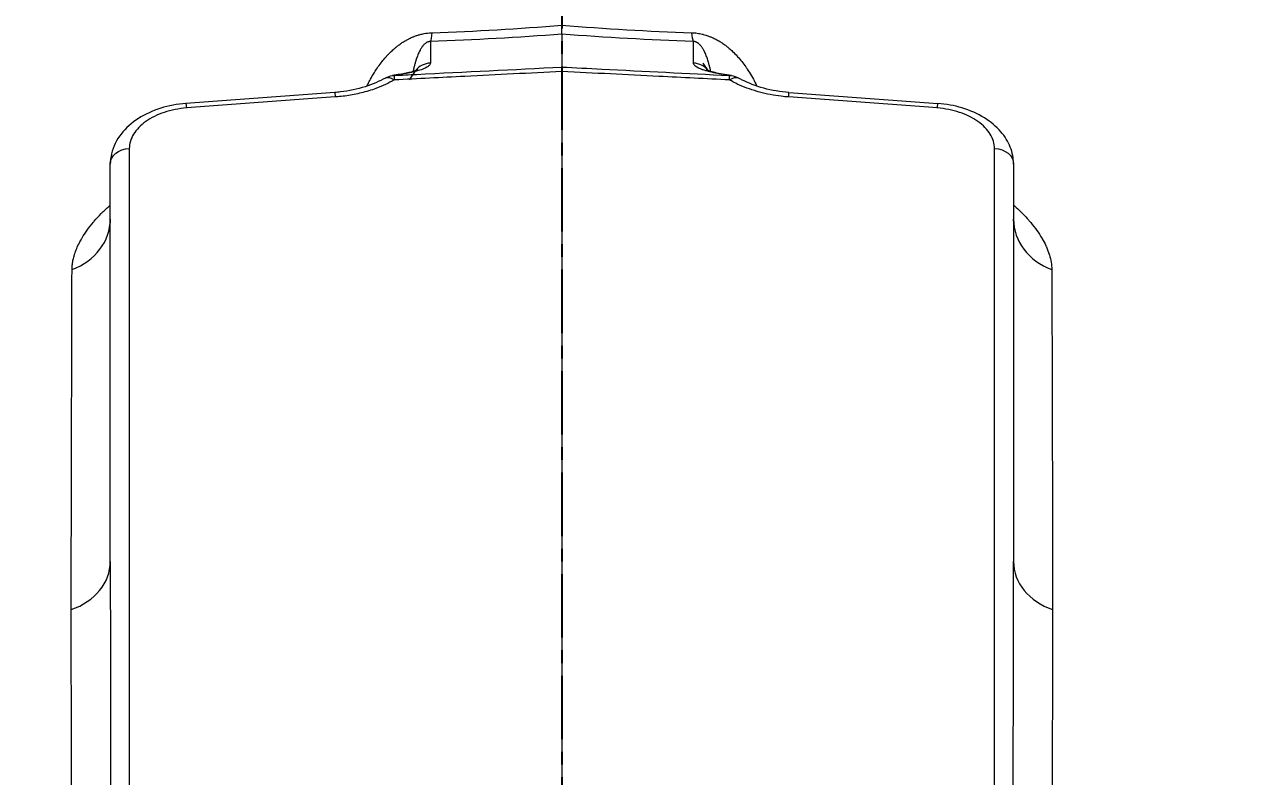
# Model space of a CAD drawing. Header units: millimetres. Extents: x -2122 to 22797, y 3569 to 89276.
# Drawn here: x -660.8 to -540.5, y 88173.1 to 88247.2 of the extents above; entities that cross this region are included whole.
import ezdxf

# ---------------------------------------------------------------- set-up
doc = ezdxf.new("R2010")
doc.units = ezdxf.units.MM
doc.header["$LTSCALE"] = 20
doc.linetypes.add('CENTER', pattern=[2, 1.25, -0.25, 0.25, -0.25])
doc.layers.add('IA-DIBUJO', color=3, linetype='Continuous', lineweight=30)
doc.layers.add('IA-DIM', color=7, linetype='Continuous')
doc.layers.add('IA-EJES', color=4, linetype='CENTER')
doc.styles.add('ING-AMB', font='romans.shx', dxfattribs={"width": 0.75, "oblique": 15})
doc.dimstyles.new('ING-AMB 20', dxfattribs={"dimscale": 20, "dimtxt": 3, "dimasz": 2.5, "dimexe": 1, "dimexo": 1, "dimgap": 1, "dimtad": 1, "dimdec": 0, "dimzin": 0, "dimdsep": 46, "dimtxsty": 'ING-AMB', "dimcen": 0.1, "dimclrd": 7, "dimclre": 7, "dimclrt": 2, "dimadec": 0, "dimazin": 0, "dimtfac": 1, "dimtdec": 0, "dimtmove": 0, "dimatfit": 0, "dimfxl": 1.25, "dimtolj": 1, "dimtzin": 0, "dimarcsym": 1})

# ---------------------------------------------------------------- blocks, each defined once
blk = doc.blocks.new('*D17')
at = {"layer": 'Defpoints', "color": 0, "transparency": 16777216}
for p in [(-947.86, 88936.89), (-607.86, 88704.58), (-947.86, 88101.68)]:
    blk.add_point(p, dxfattribs=at)
at = {"layer": 'IA-DIM', "color": 7, "lineweight": -2, "transparency": 16777216}
for p, q in [((-947.86, 88121.68), (-947.86, 88956.89)), ((-607.86, 88724.58), (-607.86, 88956.89)), ((-657.86, 88936.89), (-897.86, 88936.89))]:
    blk.add_line(p, q, dxfattribs=at)
at = {"layer": 'IA-DIM', "color": 7, "transparency": 16777216}
for points in [[(-897.86, 88945.23), (-897.86, 88928.56), (-947.86, 88936.89)], [(-657.86, 88945.23), (-657.86, 88928.56), (-607.86, 88936.89)]]:
    blk.add_solid(points, dxfattribs=at)
at = {"layer": 'IA-DIM', "color": 2, "transparency": 16777216, "insert": (-777.86, 88986.89), "char_height": 60, "attachment_point": 5, "style": 'ING-AMB'}
blk.add_mtext('\\A1;340', dxfattribs=at)
blk = doc.blocks.new('*D20')
at = {"layer": 'Defpoints', "color": 0, "transparency": 16777216}
for p in [(464.14, 88936.89), (-607.86, 88703.06), (464.14, 88014.58)]:
    blk.add_point(p, dxfattribs=at)
at = {"layer": 'IA-DIM', "color": 7, "lineweight": -2, "transparency": 16777216}
for p, q in [((-607.86, 88723.06), (-607.86, 88956.89)), ((464.14, 88034.58), (464.14, 88956.89)), ((-557.86, 88936.89), (414.14, 88936.89))]:
    blk.add_line(p, q, dxfattribs=at)
at = {"layer": 'IA-DIM', "color": 7, "transparency": 16777216}
for points in [[(-557.86, 88945.23), (-557.86, 88928.56), (-607.86, 88936.89)], [(414.14, 88945.23), (414.14, 88928.56), (464.14, 88936.89)]]:
    blk.add_solid(points, dxfattribs=at)
at = {"layer": 'IA-DIM', "color": 2, "transparency": 16777216, "insert": (-71.86, 88986.89), "char_height": 60, "attachment_point": 5, "style": 'ING-AMB'}
blk.add_mtext('\\A1;1072', dxfattribs=at)
blk = doc.blocks.new('*D28')
at = {"layer": 'Defpoints', "color": 0, "transparency": 16777216}
for p in [(2200.2, 89055.28), (-947.86, 88101.68), (2200.2, 88063.32)]:
    blk.add_point(p, dxfattribs=at)
at = {"layer": 'IA-DIM', "color": 7, "lineweight": -2, "transparency": 16777216}
for p, q in [((-947.86, 88121.68), (-947.86, 89075.28)), ((2200.2, 88083.32), (2200.2, 89075.28)), ((-897.86, 89055.28), (2150.2, 89055.28))]:
    blk.add_line(p, q, dxfattribs=at)
at = {"layer": 'IA-DIM', "color": 7, "transparency": 16777216}
for points in [[(-897.86, 89063.61), (-897.86, 89046.95), (-947.86, 89055.28)], [(2150.2, 89063.61), (2150.2, 89046.95), (2200.2, 89055.28)]]:
    blk.add_solid(points, dxfattribs=at)
at = {"layer": 'IA-DIM', "color": 2, "transparency": 16777216, "insert": (626.17, 89105.28), "char_height": 60, "attachment_point": 5, "style": 'ING-AMB'}
blk.add_mtext('\\A1;3148', dxfattribs=at)

msp = doc.modelspace()

# ---------------------------------------------------------------- linework, layer by layer
at = {"layer": 'IA-DIBUJO', "color": 3, "linetype": 'Continuous', "lineweight": 0, "extrusion": (2.06626e-48, 1, -1.83697e-16)}
for p, q in [((-607.86, 88246.25), (-607.86, 88243.01)), ((-620.8, 88245.53), (-620.8, 88243.41)), ((-594.91, 88243.41), (-594.91, 88245.53)), ((-593.39, 88242.57), (-593.96, 88243.38)), ((-622.32, 88242.57), (-622.89, 88241.75)), ((-607.86, 88242.57), (-607.86, 88117.54)), ((-630.2, 88240.5), (-644.86, 88239.42)), ((-630.16, 88240.06), (-644.81, 88238.98)), ((-570.9, 88238.98), (-585.55, 88240.06)), ((-585.51, 88240.5), (-570.86, 88239.42)), ((-650.43, 88234.98), (-650.43, 88121.84)), ((-565.28, 88121.84), (-565.28, 88234.98)), ((-652.3, 88194.3), (-652.3, 88233.46)), ((-563.41, 88233.46), (-563.41, 88194.3))]:
    msp.add_line(p, q, dxfattribs=at)
at = {"layer": 'IA-DIBUJO', "color": 3, "linetype": 'Continuous', "lineweight": 0, "extrusion": (1.12482e-32, -1.83697e-16, -1)}
for centre, start, end in [((624.25, 88240.22), 60.3037, 81.6301), ((591.46, 88240.22), 98.3699, 119.6963)]:
    msp.add_arc(centre, 1.98, start, end, dxfattribs=at)
for centre, major_axis, ratio, start_param, end_param in [((-607.86, 88252.48), (0, 6.35), 0.000001, -2.94249, -2.569409), ((-650.33, 88233.46), (-1.98, 0), 0.771625, 0, 1.518436), ((-565.38, 88233.46), (1.98, 0), 0.771625, -1.518436, 0)]:
    msp.add_ellipse(centre, major_axis=major_axis, ratio=ratio, start_param=start_param, end_param=end_param, dxfattribs=at)
at = {"layer": 'IA-DIBUJO', "color": 3, "linetype": 'Continuous', "lineweight": 0, "extrusion": (1.92593e-32, -1.83697e-16, -1)}
msp.add_ellipse((-621.13, 88251.72), major_axis=(0.22, -6.32), ratio=0.089628, start_param=-0.564494, end_param=-0.197162, dxfattribs=at)
at = {"layer": 'IA-DIBUJO', "color": 3, "linetype": 'Continuous', "lineweight": 0, "extrusion": (5.3926e-33, -1.83697e-16, -1)}
msp.add_ellipse((-594.58, 88251.72), major_axis=(-0.22, -6.32), ratio=0.089628, start_param=0.197162, end_param=0.564494, dxfattribs=at)
at = {"layer": 'IA-DIBUJO', "color": 3, "linetype": 'Continuous', "lineweight": 0}
for centre, major_axis, ratio, start_param, end_param in [((-620.7, 88241.45), (-1.98, 0), 0.990415, -1.518436, -0.65976), ((-595.02, 88241.45), (-1.98, 0), 0.990415, -2.481833, -1.623156), ((-624.25, 88240.22), (-0.1, 1.97), 0.020991, 0.09815, 0.688457), ((-607.86, 88241.05), (0, 1.97), 0.000001, -0.689428, -0.097053), ((-591.46, 88240.22), (0.1, 1.97), 0.020991, -0.688457, -0.09815), ((-658.62, 88228.02), (6.32, 0), 0.856949, -1.155021, 0), ((-557.09, 88228.02), (-6.32, 0), 0.856949, 0, 1.155021), ((-658.62, 88194.3), (6.32, 0), 0.812385, -1.169464, 0), ((-557.09, 88194.3), (-6.32, 0), 0.812385, 0, 1.169464)]:
    msp.add_ellipse(centre, major_axis=major_axis, ratio=ratio, start_param=start_param, end_param=end_param, dxfattribs=at)
at = {"layer": 'IA-DIBUJO', "color": 3, "linetype": 'Continuous', "lineweight": 0, "extrusion": (-1.54074e-32, -1.83697e-16, -1)}
for centre, major_axis, start_param, end_param in [((-624.25, 88240.22), (-0.29, 1.95), 0, 0.135416), ((-591.46, 88240.22), (0.29, 1.95), -0.135416, 0)]:
    msp.add_ellipse(centre, major_axis=major_axis, ratio=0.688015, start_param=start_param, end_param=end_param, dxfattribs=at)
at = {"layer": 'IA-DIBUJO', "color": 3, "linetype": 'Continuous', "lineweight": 0, "extrusion": (8.62817e-32, -1.83697e-16, -1)}
msp.add_ellipse((-624.25, 88240.22), major_axis=(-0.98, 1.72), ratio=0.46788, start_param=0, end_param=0.801972, dxfattribs=at)
at = {"layer": 'IA-DIBUJO', "color": 3, "linetype": 'Continuous', "lineweight": 0, "extrusion": (-4.93038e-32, -1.83697e-16, -1)}
msp.add_ellipse((-591.46, 88240.22), major_axis=(0.98, 1.72), ratio=0.46788, start_param=-0.801972, end_param=0, dxfattribs=at)
at = {"layer": 'IA-DIBUJO', "color": 3, "linetype": 'Continuous', "lineweight": 0, "extrusion": (1.07852e-32, -1.83697e-16, -1)}
for centre, major_axis, start_param, end_param in [((-630.06, 88238.53), (-0.15, 1.97), 0, 0.688296), ((-585.66, 88238.53), (0.15, 1.97), -0.688296, 0)]:
    msp.add_ellipse(centre, major_axis=major_axis, ratio=0.007084, start_param=start_param, end_param=end_param, dxfattribs=at)
at = {"layer": 'IA-DIBUJO', "color": 3, "linetype": 'Continuous', "lineweight": 0, "extrusion": (-2.92741e-32, -1.83697e-16, -1)}
msp.add_ellipse((-644.71, 88237.45), major_axis=(-0.15, 1.97), ratio=0.007084, start_param=0, end_param=0.688296, dxfattribs=at)
at = {"layer": 'IA-DIBUJO', "color": 3, "linetype": 'Continuous', "lineweight": 0, "extrusion": (-1.54074e-33, -1.83697e-16, -1)}
msp.add_ellipse((-571, 88237.45), major_axis=(0.15, 1.97), ratio=0.007084, start_param=-0.688296, end_param=0, dxfattribs=at)
at = {"layer": 'IA-DIBUJO', "color": 3, "linetype": 'Continuous', "lineweight": 0}
for points, knots in [([(-590.3, 88278.75), (-589.29, 88278.66), (-588.99, 88278.79), (-587.44, 88278.71), (-586.59, 88278.55), (-584.04, 88277.96), (-582.5, 88277.54), (-577.39, 88276.36), (-575.75, 88275.96), (-571.42, 88274.79), (-568.93, 88274.04), (-564.26, 88272.46), (-562.07, 88271.64), (-558, 88270), (-556.1, 88269.18), (-552.55, 88267.53), (-550.9, 88266.71), (-546.37, 88264.34), (-543.55, 88262.72), (-538.72, 88259.64), (-536.69, 88258.24), (-533.19, 88255.67), (-531.71, 88254.53), (-528.06, 88251.53), (-525.99, 88249.67), (-521.98, 88245.8), (-520.09, 88243.85), (-518.23, 88241.71)], [0.001532, 0.001532, 0.001532, 0.001532, 0.158728, 0.158728, 0.296923, 0.296923, 0.524013, 0.524013, 0.613486, 0.613486, 0.738049, 0.738049, 0.850415, 0.850415, 0.951398, 0.951398, 1.041754, 1.041754, 1.20411, 1.20411, 1.328467, 1.328467, 1.422861, 1.422861, 1.568792, 1.568792, 1.71541, 1.71541, 1.71541, 1.71541]), ([(-627.05, 88241.13), (-627.03, 88241.17), (-627.01, 88241.21), (-626.99, 88241.26), (-626.98, 88241.26), (-626.91, 88241.4), (-626.85, 88241.54), (-626.75, 88241.72), (-626.73, 88241.76), (-626.58, 88242.03), (-626.45, 88242.26), (-626.22, 88242.63), (-626.12, 88242.78), (-625.9, 88243.09), (-625.78, 88243.26), (-625.53, 88243.58), (-625.41, 88243.73), (-625.24, 88243.93), (-625.2, 88243.98), (-625.14, 88244.04), (-625.12, 88244.06), (-624.96, 88244.24), (-624.81, 88244.39), (-624.55, 88244.65), (-624.44, 88244.74), (-624.26, 88244.9), (-624.19, 88244.96), (-624.1, 88245.04), (-624.08, 88245.05), (-624.02, 88245.09), (-623.98, 88245.13), (-623.84, 88245.23), (-623.74, 88245.3), (-623.55, 88245.43), (-623.46, 88245.49), (-623.25, 88245.61), (-623.14, 88245.67), (-622.95, 88245.78), (-622.87, 88245.82), (-622.71, 88245.89), (-622.65, 88245.92), (-622.54, 88245.97), (-622.5, 88245.98), (-622.37, 88246.03), (-622.28, 88246.07), (-622.16, 88246.11), (-622.14, 88246.11), (-622.02, 88246.16), (-621.91, 88246.19), (-621.74, 88246.23), (-621.7, 88246.24), (-621.56, 88246.27), (-621.48, 88246.29), (-621.18, 88246.35), (-620.96, 88246.37), (-620.7, 88246.39), (-620.67, 88246.39), (-620.64, 88246.39)], [0.000254218, 0.000254218, 0.000254218, 0.000254218, 0.000369585, 0.000369585, 0.000386689, 0.000386689, 0.000773437, 0.000773437, 0.00090161, 0.00090161, 0.001546934, 0.001546934, 0.001970157, 0.001970157, 0.002456647, 0.002456647, 0.002901139, 0.002901139, 0.003040638, 0.003040638, 0.003093928, 0.003093928, 0.003571346, 0.003571346, 0.003867426, 0.003867426, 0.0040608, 0.0040608, 0.004099832, 0.004099832, 0.004205831, 0.004205831, 0.004441242, 0.004441242, 0.004640923, 0.004640923, 0.00487007, 0.00487007, 0.005027671, 0.005027671, 0.005153707, 0.005153707, 0.005221045, 0.005221045, 0.005382595, 0.005382595, 0.00541442, 0.00541442, 0.005596638, 0.005596638, 0.005673012, 0.005673012, 0.005801168, 0.005801168, 0.006138772, 0.006138772, 0.006187917, 0.006187917, 0.006187917, 0.006187917]), ([(-595.07, 88246.39), (-594.99, 88246.39), (-594.9, 88246.38), (-594.77, 88246.37), (-594.73, 88246.37), (-594.6, 88246.35), (-594.51, 88246.34), (-594.38, 88246.32), (-594.35, 88246.31), (-594.23, 88246.29), (-594.15, 88246.27), (-594.02, 88246.25), (-593.98, 88246.24), (-593.86, 88246.2), (-593.78, 88246.18), (-593.66, 88246.14), (-593.63, 88246.13), (-593.48, 88246.08), (-593.36, 88246.04), (-593.22, 88245.98), (-593.18, 88245.97), (-593.02, 88245.9), (-592.91, 88245.85), (-592.68, 88245.73), (-592.56, 88245.67), (-592.42, 88245.59), (-592.39, 88245.57), (-592.35, 88245.55), (-592.34, 88245.54), (-592.22, 88245.47), (-592.12, 88245.4), (-591.9, 88245.25), (-591.79, 88245.17), (-591.67, 88245.08), (-591.66, 88245.07), (-591.56, 88244.99), (-591.47, 88244.92), (-591.28, 88244.75), (-591.17, 88244.65), (-590.91, 88244.4), (-590.75, 88244.24), (-590.59, 88244.06), (-590.58, 88244.04), (-590.42, 88243.87), (-590.29, 88243.71), (-590.02, 88243.38), (-589.89, 88243.2), (-589.74, 88242.99), (-589.72, 88242.96), (-589.59, 88242.78), (-589.5, 88242.63), (-589.26, 88242.26), (-589.13, 88242.03), (-588.99, 88241.76), (-588.96, 88241.72), (-588.87, 88241.54), (-588.8, 88241.4), (-588.73, 88241.26), (-588.73, 88241.26), (-588.7, 88241.21), (-588.68, 88241.17), (-588.67, 88241.13)], [0, 0, 0, 0, 0.000133628, 0.000133628, 0.000195998, 0.000195998, 0.000335198, 0.000335198, 0.000391995, 0.000391995, 0.000522227, 0.000522227, 0.000587993, 0.000587993, 0.000722295, 0.000722295, 0.000783991, 0.000783991, 0.000978617, 0.000978617, 0.001048041, 0.001048041, 0.001264921, 0.001264921, 0.001500356, 0.001500356, 0.001567982, 0.001567982, 0.0015808, 0.0015808, 0.001822737, 0.001822737, 0.002088748, 0.002088748, 0.002117547, 0.002117547, 0.002351973, 0.002351973, 0.002653437, 0.002653437, 0.003135964, 0.003135964, 0.003191716, 0.003191716, 0.003661389, 0.003661389, 0.004172513, 0.004172513, 0.004276383, 0.004276383, 0.004703946, 0.004703946, 0.005358522, 0.005358522, 0.005487937, 0.005487937, 0.005879932, 0.005879932, 0.005897334, 0.005897334, 0.006014373, 0.006014373, 0.006014373, 0.006014373]), ([(-620.8, 88245.53), (-620.82, 88245.53), (-620.84, 88245.52), (-620.89, 88245.52), (-620.91, 88245.52), (-620.95, 88245.51), (-620.97, 88245.51), (-620.99, 88245.5), (-620.99, 88245.5), (-621.02, 88245.49), (-621.04, 88245.48), (-621.08, 88245.47), (-621.1, 88245.46), (-621.12, 88245.45), (-621.13, 88245.45), (-621.16, 88245.43), (-621.18, 88245.42), (-621.22, 88245.39), (-621.24, 88245.38), (-621.28, 88245.35), (-621.3, 88245.34), (-621.34, 88245.3), (-621.37, 88245.28), (-621.42, 88245.23), (-621.44, 88245.2), (-621.49, 88245.15), (-621.51, 88245.13), (-621.54, 88245.09), (-621.54, 88245.09), (-621.58, 88245.04), (-621.61, 88245), (-621.67, 88244.92), (-621.69, 88244.87), (-621.75, 88244.79), (-621.77, 88244.75), (-621.81, 88244.67), (-621.83, 88244.64), (-621.88, 88244.54), (-621.92, 88244.47), (-621.98, 88244.34), (-622.01, 88244.27), (-622.06, 88244.13), (-622.09, 88244.06), (-622.14, 88243.92), (-622.17, 88243.85), (-622.2, 88243.75), (-622.21, 88243.72), (-622.25, 88243.59), (-622.28, 88243.48), (-622.34, 88243.27), (-622.37, 88243.16), (-622.42, 88242.95), (-622.45, 88242.84), (-622.48, 88242.68), (-622.49, 88242.63), (-622.5, 88242.58)], [0, 0, 0, 0, 0.000033329, 0.000033329, 0.000066866, 0.000066866, 0.000102508, 0.000102508, 0.000105918, 0.000105918, 0.000149782, 0.000149782, 0.00019734, 0.00019734, 0.000211835, 0.000211835, 0.000280445, 0.000280445, 0.000355178, 0.000355178, 0.000423671, 0.000423671, 0.000545335, 0.000545335, 0.000672659, 0.000672659, 0.000808005, 0.000808005, 0.000847342, 0.000847342, 0.001061945, 0.001061945, 0.001284783, 0.001284783, 0.001520164, 0.001520164, 0.001694684, 0.001694684, 0.002053692, 0.002053692, 0.00243321, 0.00243321, 0.002824455, 0.002824455, 0.003231228, 0.003231228, 0.003389368, 0.003389368, 0.004000932, 0.004000932, 0.004631701, 0.004631701, 0.005288518, 0.005288518, 0.005604798, 0.005604798, 0.005604798, 0.005604798]), ([(-593.21, 88242.58), (-593.22, 88242.61), (-593.22, 88242.64), (-593.25, 88242.77), (-593.27, 88242.88), (-593.32, 88243.09), (-593.35, 88243.2), (-593.41, 88243.41), (-593.44, 88243.52), (-593.48, 88243.65), (-593.48, 88243.67), (-593.52, 88243.77), (-593.54, 88243.84), (-593.59, 88243.99), (-593.62, 88244.06), (-593.67, 88244.2), (-593.7, 88244.26), (-593.76, 88244.4), (-593.79, 88244.46), (-593.84, 88244.56), (-593.85, 88244.58), (-593.89, 88244.65), (-593.91, 88244.69), (-593.96, 88244.78), (-593.98, 88244.82), (-594.04, 88244.9), (-594.06, 88244.94), (-594.12, 88245.02), (-594.14, 88245.05), (-594.19, 88245.11), (-594.21, 88245.13), (-594.25, 88245.18), (-594.28, 88245.21), (-594.32, 88245.26), (-594.35, 88245.28), (-594.38, 88245.31), (-594.39, 88245.32), (-594.42, 88245.34), (-594.44, 88245.35), (-594.48, 88245.38), (-594.49, 88245.39), (-594.54, 88245.42), (-594.56, 88245.43), (-594.6, 88245.45), (-594.62, 88245.46), (-594.66, 88245.48), (-594.68, 88245.49), (-594.7, 88245.49), (-594.71, 88245.5), (-594.74, 88245.5), (-594.76, 88245.51), (-594.8, 88245.52), (-594.82, 88245.52), (-594.86, 88245.52), (-594.88, 88245.53), (-594.91, 88245.53), (-594.91, 88245.53), (-594.91, 88245.53)], [0.00115452, 0.00115452, 0.00115452, 0.00115452, 0.001335954, 0.001335954, 0.001973751, 0.001973751, 0.002595986, 0.002595986, 0.00319489, 0.00319489, 0.00333464, 0.00333464, 0.00375147, 0.00375147, 0.004136341, 0.004136341, 0.004509524, 0.004509524, 0.004865516, 0.004865516, 0.00500196, 0.00500196, 0.005232701, 0.005232701, 0.005455604, 0.005455604, 0.005665262, 0.005665262, 0.00583562, 0.00583562, 0.005969262, 0.005969262, 0.006097241, 0.006097241, 0.006217096, 0.006217096, 0.00625245, 0.00625245, 0.006328329, 0.006328329, 0.006397824, 0.006397824, 0.006460865, 0.006460865, 0.006509033, 0.006509033, 0.006553427, 0.006553427, 0.006565072, 0.006565072, 0.006599376, 0.006599376, 0.006632226, 0.006632226, 0.006664905, 0.006664905, 0.00666928, 0.00666928, 0.00666928, 0.00666928]), ([(-620.8, 88243.41), (-620.8, 88243.36), (-620.81, 88243.32), (-620.83, 88243.28), (-620.85, 88243.24), (-620.88, 88243.2), (-620.92, 88243.16), (-620.95, 88243.13), (-620.99, 88243.1), (-621.02, 88243.07), (-621.17, 88242.96), (-621.39, 88242.86), (-621.69, 88242.75), (-621.88, 88242.69), (-622.11, 88242.62), (-622.36, 88242.56), (-622.5, 88242.52), (-622.65, 88242.49), (-622.81, 88242.45), (-623.25, 88242.36), (-623.76, 88242.27), (-624.35, 88242.18)], [0, 0, 0, 0, 0.000461262, 0.000461262, 0.000461262, 0.000924212, 0.000924212, 0.000924212, 0.001238675, 0.001238675, 0.001238675, 0.002478225, 0.002478225, 0.002478225, 0.003280936, 0.003280936, 0.003280936, 0.003719184, 0.003719184, 0.003719184, 0.004962359, 0.004962359, 0.004962359, 0.004962359]), ([(-591.36, 88242.18), (-591.95, 88242.27), (-592.46, 88242.36), (-592.9, 88242.45), (-593.19, 88242.51), (-593.45, 88242.58), (-593.68, 88242.64), (-593.8, 88242.68), (-593.91, 88242.71), (-594.02, 88242.75), (-594.32, 88242.85), (-594.54, 88242.96), (-594.69, 88243.07), (-594.74, 88243.11), (-594.79, 88243.15), (-594.82, 88243.2), (-594.86, 88243.24), (-594.88, 88243.28), (-594.9, 88243.32), (-594.91, 88243.35), (-594.91, 88243.38), (-594.91, 88243.41)], [0, 0, 0, 0, 0.001227759, 0.001227759, 0.001227759, 0.002021802, 0.002021802, 0.002021802, 0.002455517, 0.002455517, 0.002455517, 0.003683276, 0.003683276, 0.003683276, 0.004142757, 0.004142757, 0.004142757, 0.00460009, 0.00460009, 0.00460009, 0.004911035, 0.004911035, 0.004911035, 0.004911035]), ([(-622.04, 88242.74), (-622.04, 88242.74), (-622.05, 88242.74), (-622.09, 88242.72), (-622.18, 88242.67), (-622.53, 88242.56), (-622.83, 88242.48), (-623.57, 88242.33), (-624.03, 88242.25), (-624.54, 88242.17)], [2.913216, 2.913216, 2.913216, 2.913216, 3.282977, 3.282977, 4.820435, 4.820435, 7.007311, 7.007311, 9.215267, 9.215267, 9.215267, 9.215267]), ([(-624.35, 88242.18), (-623.62, 88242.22), (-622.89, 88242.25), (-622.16, 88242.29), (-617.39, 88242.53), (-612.62, 88242.77), (-607.86, 88243.01)], [0.000887799, 0.000887799, 0.000887799, 0.000887799, 0.002, 0.002, 0.002, 0.00925243, 0.00925243, 0.00925243, 0.00925243]), ([(-607.86, 88242.57), (-611.04, 88242.41), (-616.54, 88242.13), (-622.04, 88241.86), (-624.35, 88241.74)], [0, 0, 0, 0, 0.004838551, 0.00836465, 0.00836465, 0.00836465, 0.00836465]), ([(-607.86, 88243.01), (-606.54, 88242.95), (-605.23, 88242.88), (-603.91, 88242.81), (-599.73, 88242.6), (-595.54, 88242.39), (-591.36, 88242.18)], [0, 0, 0, 0, 0.002, 0.002, 0.002, 0.008364631, 0.008364631, 0.008364631, 0.008364631]), ([(-591.36, 88241.74), (-593.68, 88241.86), (-595.99, 88241.97), (-601.49, 88242.25), (-604.67, 88242.41), (-607.86, 88242.57)], [0.002163505, 0.002163505, 0.002163505, 0.002163505, 0.005689604, 0.005689604, 0.010528155, 0.010528155, 0.010528155, 0.010528155]), ([(-591.17, 88242.17), (-591.81, 88242.26), (-592.35, 88242.36), (-593.18, 88242.56), (-593.49, 88242.66), (-593.65, 88242.73), (-593.67, 88242.74), (-593.67, 88242.74)], [0, 0, 0, 0, 2.725288, 2.725288, 5.470971, 5.470971, 6.291172, 6.291172, 6.291172, 6.291172]), ([(-625.23, 88241.93), (-625.82, 88241.6), (-626.5, 88241.3), (-627.99, 88240.83), (-628.81, 88240.65), (-629.83, 88240.54), (-630.02, 88240.52), (-630.2, 88240.5)], [0, 0, 0, 0, 2.425134, 2.425134, 4.9356, 4.9356, 5.495289, 5.495289, 5.495289, 5.495289]), ([(-624.35, 88241.74), (-624.91, 88241.42), (-625.52, 88241.14), (-626.17, 88240.9), (-626.4, 88240.82), (-626.62, 88240.74), (-626.85, 88240.67), (-626.92, 88240.65), (-627, 88240.63), (-627.07, 88240.61), (-627.53, 88240.47), (-628.01, 88240.36), (-628.49, 88240.27), (-628.97, 88240.18), (-629.45, 88240.12), (-629.92, 88240.08), (-630, 88240.07), (-630.08, 88240.06), (-630.16, 88240.06)], [0.8762429, 0.8762429, 0.8762429, 0.8762429, 1.098343, 1.098343, 1.098343, 1.1730731, 1.1730731, 1.1730731, 1.1973396, 1.1973396, 1.1973396, 1.3466721, 1.3466721, 1.3466721, 1.4942086, 1.4942086, 1.4942086, 1.5184364, 1.5184364, 1.5184364, 1.5184364]), ([(-585.55, 88240.06), (-585.79, 88240.07), (-586.03, 88240.1), (-586.26, 88240.13), (-586.99, 88240.21), (-587.72, 88240.35), (-588.41, 88240.54), (-588.49, 88240.56), (-588.56, 88240.58), (-588.64, 88240.61), (-589.33, 88240.81), (-589.99, 88241.06), (-590.6, 88241.34), (-590.79, 88241.44), (-590.99, 88241.53), (-591.17, 88241.64), (-591.24, 88241.67), (-591.3, 88241.7), (-591.36, 88241.74)], [4.7647489, 4.7647489, 4.7647489, 4.7647489, 4.8379541, 4.8379541, 4.8379541, 5.0616245, 5.0616245, 5.0616245, 5.0858457, 5.0858457, 5.0858457, 5.3093672, 5.3093672, 5.3093672, 5.38267, 5.38267, 5.38267, 5.4069424, 5.4069424, 5.4069424, 5.4069424]), ([(-585.51, 88240.5), (-586.35, 88240.57), (-587.2, 88240.71), (-588.77, 88241.14), (-589.52, 88241.43), (-590.28, 88241.82), (-590.38, 88241.87), (-590.48, 88241.93)], [0, 0, 0, 0, 2.533333, 2.533333, 5.079111, 5.079111, 5.493719, 5.493719, 5.493719, 5.493719]), ([(-644.86, 88239.42), (-645.7, 88239.36), (-646.55, 88239.2), (-648.13, 88238.71), (-648.88, 88238.36), (-650.2, 88237.51), (-650.79, 88237), (-651.69, 88235.83), (-652.02, 88235.17), (-652.26, 88234.14), (-652.3, 88233.8), (-652.3, 88233.46)], [0, 0, 0, 0, 2.537218, 2.537218, 5.10161, 5.10161, 7.685355, 7.685355, 10.242723, 10.242723, 11.468037, 11.468037, 11.468037, 11.468037]), ([(-644.81, 88238.98), (-645.56, 88238.92), (-646.3, 88238.77), (-647.67, 88238.32), (-648.29, 88238.01), (-649.32, 88237.28), (-649.73, 88236.85), (-650.29, 88235.94), (-650.43, 88235.46), (-650.43, 88234.98)], [4.764749, 4.764749, 4.764749, 4.764749, 5.144358, 5.144358, 5.523967, 5.523967, 5.903576, 5.903576, 6.283185, 6.283185, 6.283185, 6.283185]), ([(-565.28, 88234.98), (-565.28, 88235.46), (-565.43, 88235.94), (-565.98, 88236.85), (-566.39, 88237.28), (-567.42, 88238.01), (-568.05, 88238.32), (-569.41, 88238.77), (-570.15, 88238.92), (-570.9, 88238.98)], [3.141593, 3.141593, 3.141593, 3.141593, 3.521202, 3.521202, 3.900811, 3.900811, 4.28042, 4.28042, 4.660029, 4.660029, 4.660029, 4.660029]), ([(-563.41, 88233.46), (-563.41, 88234.02), (-563.52, 88234.59), (-563.94, 88235.66), (-564.26, 88236.18), (-565.1, 88237.16), (-565.65, 88237.61), (-566.93, 88238.41), (-567.69, 88238.75), (-569.24, 88239.22), (-570.05, 88239.36), (-570.86, 88239.42)], [0, 0, 0, 0, 2.016423, 2.016423, 4.129065, 4.129065, 6.487063, 6.487063, 9.047427, 9.047427, 11.472828, 11.472828, 11.472828, 11.472828]), ([(-656.07, 88223.07), (-656.07, 88223.21), (-656.06, 88223.35), (-656.05, 88223.49), (-656.03, 88223.64), (-656.01, 88223.79), (-655.98, 88223.94), (-655.95, 88224.09), (-655.92, 88224.24), (-655.87, 88224.39), (-655.86, 88224.43), (-655.85, 88224.48), (-655.83, 88224.53), (-655.83, 88224.54), (-655.82, 88224.56), (-655.82, 88224.57), (-655.7, 88224.94), (-655.54, 88225.32), (-655.34, 88225.71), (-655.28, 88225.84), (-655.2, 88225.97), (-655.13, 88226.1), (-655.11, 88226.12), (-655.1, 88226.15), (-655.08, 88226.18), (-654.93, 88226.43), (-654.76, 88226.69), (-654.58, 88226.95), (-654.39, 88227.21), (-654.19, 88227.47), (-653.97, 88227.72), (-653.94, 88227.76), (-653.91, 88227.8), (-653.88, 88227.83), (-653.66, 88228.08), (-653.44, 88228.33), (-653.19, 88228.58), (-652.95, 88228.83), (-652.69, 88229.07), (-652.42, 88229.31), (-652.38, 88229.35), (-652.34, 88229.38), (-652.3, 88229.42)], [0, 0, 0, 0, 0.000409183, 0.000409183, 0.000409183, 0.000821829, 0.000821829, 0.000821829, 0.001229151, 0.001229151, 0.001229151, 0.001356048, 0.001356048, 0.001356048, 0.001394938, 0.001394938, 0.001394938, 0.002382563, 0.002382563, 0.002382563, 0.002712095, 0.002712095, 0.002712095, 0.002783195, 0.002783195, 0.002783195, 0.003425669, 0.003425669, 0.003425669, 0.004068143, 0.004068143, 0.004068143, 0.004161359, 0.004161359, 0.004161359, 0.004792775, 0.004792775, 0.004792775, 0.00542419, 0.00542419, 0.00542419, 0.005515641, 0.005515641, 0.005515641, 0.005515641]), ([(-563.41, 88229.42), (-563.37, 88229.38), (-563.33, 88229.34), (-563.28, 88229.31), (-563.08, 88229.13), (-562.89, 88228.95), (-562.7, 88228.76), (-562.66, 88228.72), (-562.61, 88228.68), (-562.57, 88228.63), (-562.53, 88228.59), (-562.5, 88228.56), (-562.46, 88228.52), (-562.28, 88228.34), (-562.11, 88228.15), (-561.95, 88227.97), (-561.91, 88227.92), (-561.86, 88227.87), (-561.82, 88227.82), (-561.79, 88227.78), (-561.75, 88227.74), (-561.72, 88227.71), (-561.5, 88227.44), (-561.3, 88227.18), (-561.11, 88226.92), (-560.94, 88226.67), (-560.77, 88226.42), (-560.63, 88226.17), (-560.61, 88226.14), (-560.59, 88226.12), (-560.58, 88226.09), (-560.45, 88225.86), (-560.33, 88225.64), (-560.23, 88225.42), (-560.22, 88225.4), (-560.21, 88225.38), (-560.2, 88225.35), (-560.19, 88225.33), (-560.18, 88225.31), (-560.17, 88225.29), (-560.06, 88225.04), (-559.97, 88224.8), (-559.89, 88224.56), (-559.89, 88224.54), (-559.88, 88224.53), (-559.88, 88224.52), (-559.72, 88224.01), (-559.64, 88223.53), (-559.64, 88223.07)], [0.005287269, 0.005287269, 0.005287269, 0.005287269, 0.005383268, 0.005383268, 0.005383268, 0.005850498, 0.005850498, 0.005850498, 0.005958657, 0.005958657, 0.005958657, 0.006056177, 0.006056177, 0.006056177, 0.006510508, 0.006510508, 0.006510508, 0.006637425, 0.006637425, 0.006637425, 0.006729085, 0.006729085, 0.006729085, 0.007383527, 0.007383527, 0.007383527, 0.008004728, 0.008004728, 0.008004728, 0.008074902, 0.008074902, 0.008074902, 0.008637957, 0.008637957, 0.008637957, 0.00869322, 0.00869322, 0.00869322, 0.008747811, 0.008747811, 0.008747811, 0.009383371, 0.009383371, 0.009383371, 0.00942072, 0.00942072, 0.00942072, 0.010766537, 0.010766537, 0.010766537, 0.010766537]), ([(-652.3, 88228.02), (-652.3, 88227.72), (-652.36, 88227.54), (-652.36, 88227.54), (-652.36, 88227.54), (-652.36, 88227.54)], [0, 0, 0, 0, 2.460875, 2.460875, 2.482902, 2.482902, 2.482902, 2.482902]), ([(-563.35, 88227.53), (-563.35, 88227.53), (-563.36, 88227.55), (-563.38, 88227.66), (-563.41, 88227.82), (-563.41, 88228.02)], [14.168909, 14.168909, 14.168909, 14.168909, 14.972559, 14.972559, 16.67019, 16.67019, 16.67019, 16.67019]), ([(-656.15, 88189.57), (-656.14, 88195.56), (-656.13, 88201.29), (-656.1, 88212.4), (-656.09, 88217.77), (-656.07, 88223.07)], [0.05823079, 0.05823079, 0.05823079, 0.05823079, 0.07376086, 0.07376086, 0.08929092, 0.08929092, 0.08929092, 0.08929092]), ([(-559.64, 88223.07), (-559.62, 88217.77), (-559.61, 88212.4), (-559.58, 88201.29), (-559.57, 88195.56), (-559.56, 88189.57)], [0, 0, 0, 0, 0.01556406, 0.01556406, 0.03112811, 0.03112811, 0.03112811, 0.03112811]), ([(-652.3, 88194.3), (-652.3, 88190.93), (-652.3, 88187.56), (-652.29, 88184.16), (-652.29, 88180.76), (-652.28, 88177.34), (-652.28, 88173.91), (-652.28, 88170.48), (-652.29, 88167.02), (-652.29, 88163.56), (-652.3, 88160.09), (-652.3, 88156.61), (-652.3, 88153.11)], [0, 0, 0, 0, 0.00819686, 0.00819686, 0.00819686, 0.01639248, 0.01639248, 0.01639248, 0.02459347, 0.02459347, 0.02459347, 0.03278496, 0.03278496, 0.03278496, 0.03278496]), ([(-563.41, 88153.11), (-563.41, 88156.61), (-563.41, 88160.09), (-563.42, 88163.56), (-563.42, 88167.02), (-563.43, 88170.47), (-563.43, 88173.9), (-563.43, 88177.34), (-563.42, 88180.76), (-563.42, 88184.16), (-563.41, 88187.56), (-563.41, 88190.93), (-563.41, 88194.3)], [0, 0, 0, 0, 0.0081914, 0.0081914, 0.0081914, 0.01638723, 0.01638723, 0.01638723, 0.02458798, 0.02458798, 0.02458798, 0.0327849, 0.0327849, 0.0327849, 0.0327849]), ([(-656.19, 88148.87), (-656.19, 88152.54), (-656.17, 88156.14), (-656.15, 88159.68), (-656.13, 88163.21), (-656.11, 88166.67), (-656.11, 88170.07), (-656.1, 88173.46), (-656.11, 88176.78), (-656.13, 88180.03), (-656.14, 88183.28), (-656.16, 88186.46), (-656.15, 88189.57)], [0, 0, 0, 0, 0.00809751, 0.00809751, 0.00809751, 0.01619739, 0.01619739, 0.01619739, 0.02430315, 0.02430315, 0.02430315, 0.03241229, 0.03241229, 0.03241229, 0.03241229]), ([(-559.56, 88189.57), (-559.55, 88186.46), (-559.57, 88183.28), (-559.58, 88180.03), (-559.6, 88177.16), (-559.6, 88174.22), (-559.61, 88171.23), (-559.61, 88170.85), (-559.61, 88170.46), (-559.6, 88170.07), (-559.6, 88167.1), (-559.59, 88164.09), (-559.57, 88161.02), (-559.57, 88160.57), (-559.57, 88160.13), (-559.57, 88159.68), (-559.55, 88156.14), (-559.52, 88152.54), (-559.52, 88148.87)], [0, 0, 0, 0, 0.00810678, 0.00810678, 0.00810678, 0.01528353, 0.01528353, 0.01528353, 0.01621732, 0.01621732, 0.01621732, 0.02329391, 0.02329391, 0.02329391, 0.02432463, 0.02432463, 0.02432463, 0.03242712, 0.03242712, 0.03242712, 0.03242712])]:
    msp.add_open_spline(points, degree=3, knots=knots, dxfattribs=at)
for points in [[(-620.64, 88246.39), (-616.36, 88246.54), (-612.1, 88246.79), (-607.86, 88247.14)], [(-607.86, 88247.14), (-603.61, 88246.79), (-599.35, 88246.54), (-595.07, 88246.39)], [(-607.86, 88246.25), (-612.16, 88245.92), (-616.47, 88245.68), (-620.8, 88245.53)], [(-594.91, 88245.53), (-599.24, 88245.68), (-603.55, 88245.92), (-607.86, 88246.25)]]:
    msp.add_open_spline(points, degree=3, dxfattribs=at)
at = {"layer": 'IA-EJES', "ltscale": 0.25}
msp.add_line((-607.86, 88703.06), (-607.86, 86925.37), dxfattribs=at)

# ---------------------------------------------------------------- dimensions: what is measured, and where the dimension line sits
at = {"layer": 'IA-DIM'}
for base, p1, p2, picture, middle in [((2200.2, 89055.28), (-947.86, 88101.68), (2200.2, 88063.32), '*D28', (626.17, 89105.28)), ((-947.86, 88936.89), (-607.86, 88704.58), (-947.86, 88101.68), '*D17', (-777.86, 88986.89)), ((464.14, 88936.89), (-607.86, 88703.06), (464.14, 88014.58), '*D20', (-71.86, 88986.89))]:
    dim = msp.add_linear_dim(base=base, p1=p1, p2=p2, dimstyle='ING-AMB 20', override={"dimpost": '\\X'}, dxfattribs=at)
    dim.commit()
    dim.dimension.update_dxf_attribs({"geometry": picture, "text_midpoint": middle})

doc.saveas('drawing.dxf')
